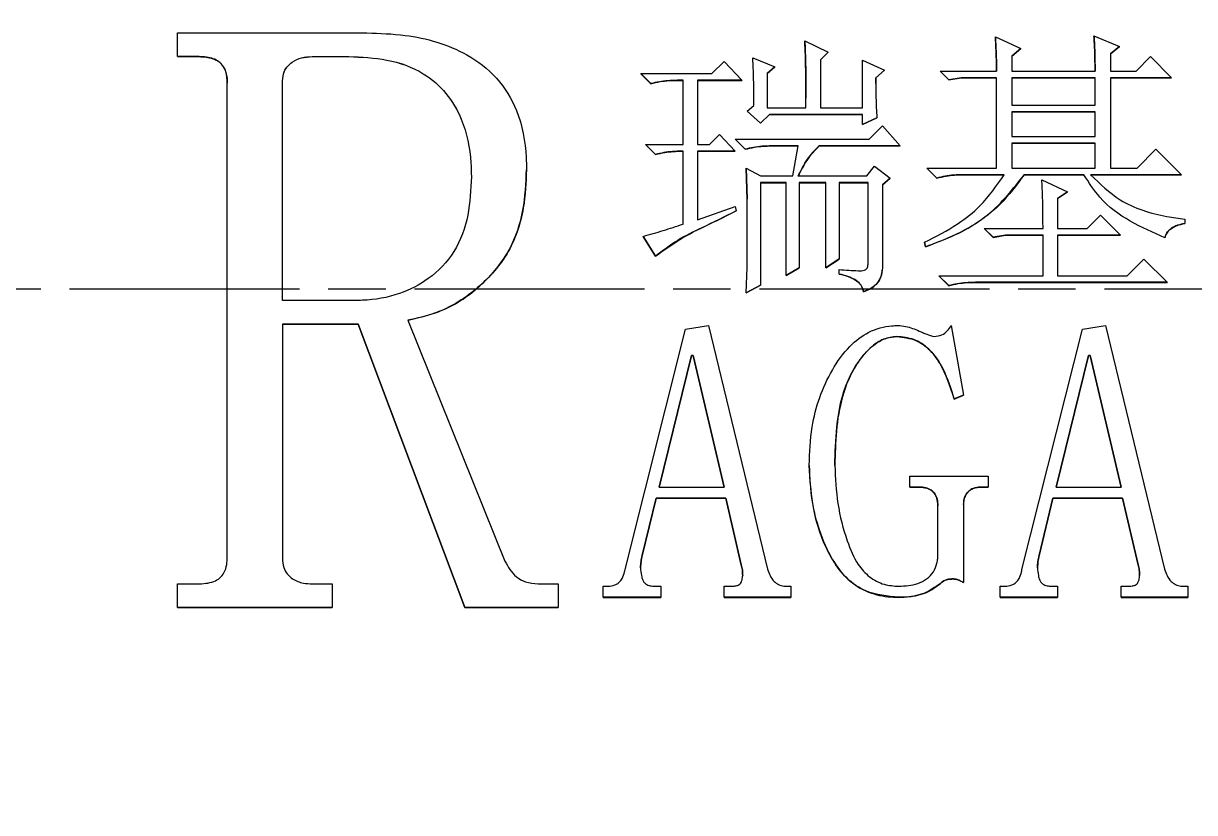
# Model space of a CAD drawing. Header units: millimetres. Extents: x 2278 to 4715, y 679 to 2402.
# Drawn here: x 3806.8 to 3867.9, y 2055.8 to 2097 of the extents above; entities that cross this region are included whole.
import ezdxf

# ---------------------------------------------------------------- set-up
doc = ezdxf.new("R2010")
doc.units = ezdxf.units.MM
doc.linetypes.add('AM_ISO08W050', pattern=[18, 12, -1.5, 3, -1.5])
doc.layers.add('AM_7', color=4, linetype='AM_ISO08W050', lineweight=25)

msp = doc.modelspace()

# ---------------------------------------------------------------- linework, layer by layer
at = {"color": 7, "linetype": 'Continuous', "lineweight": 25}
for p, q in [((3814.851, 2095.242), (3814.851, 2096.475)), ((3814.851, 2096.475), (3824.74, 2096.475)), ((3847.592, 2096.057), (3848.806, 2095.475)), ((3857.533, 2096.273), (3858.862, 2095.659)), ((3862.676, 2096.331), (3864.005, 2095.772)), ((3848.806, 2095.475), (3848.402, 2095.068)), ((3848.402, 2095.066), (3848.806, 2095.472)), ((3848.806, 2095.475), (3848.806, 2095.472)), ((3858.862, 2095.659), (3858.399, 2095.267)), ((3858.399, 2095.265), (3858.862, 2095.657)), ((3858.862, 2095.659), (3858.862, 2095.657)), ((3864.005, 2095.772), (3863.543, 2095.38)), ((3863.543, 2095.378), (3864.005, 2095.77)), ((3863.543, 2095.38), (3863.543, 2094.486)), ((3864.005, 2095.772), (3864.005, 2095.77)), ((3815.891, 2095.242), (3814.851, 2095.242)), ((3814.851, 2095.242), (3814.851, 2095.24)), ((3814.851, 2095.24), (3815.891, 2095.24)), ((3815.891, 2095.242), (3815.891, 2095.24)), ((3821.889, 2095.242), (3823.789, 2095.242)), ((3821.889, 2095.242), (3821.889, 2095.24)), ((3821.889, 2095.24), (3823.789, 2095.24)), ((3823.789, 2095.242), (3823.789, 2095.24)), ((3842.738, 2094.349), (3843.374, 2094.984)), ((3843.374, 2094.984), (3844.298, 2094.002)), ((3844.876, 2095.169), (3846.032, 2094.706)), ((3848.402, 2095.068), (3848.402, 2092.568)), ((3850.598, 2092.568), (3850.598, 2095.053)), ((3850.598, 2095.053), (3851.753, 2094.533)), ((3858.399, 2095.267), (3858.399, 2094.486)), ((3864.872, 2094.486), (3865.623, 2095.237)), ((3865.623, 2095.237), (3866.721, 2094.139)), ((3839.559, 2093.829), (3839.039, 2094.349)), ((3839.039, 2094.349), (3842.738, 2094.349)), ((3839.039, 2094.349), (3839.039, 2094.347)), ((3839.039, 2094.347), (3839.559, 2093.826)), ((3846.032, 2094.706), (3845.628, 2094.359)), ((3845.628, 2094.357), (3846.032, 2094.704)), ((3845.628, 2094.359), (3845.628, 2092.568)), ((3846.032, 2094.706), (3846.032, 2094.704)), ((3851.753, 2094.533), (3851.291, 2094.128)), ((3851.291, 2094.126), (3851.753, 2094.531)), ((3851.753, 2094.533), (3851.753, 2094.531)), ((3855.105, 2094.023), (3854.643, 2094.486)), ((3854.643, 2094.486), (3857.59, 2094.486)), ((3854.643, 2094.486), (3854.643, 2094.484)), ((3854.643, 2094.484), (3855.105, 2094.021)), ((3858.399, 2094.486), (3862.734, 2094.486)), ((3863.543, 2094.486), (3864.872, 2094.486)), ((3817.451, 2069.095), (3817.451, 2093.855)), ((3820.328, 2082.502), (3820.328, 2093.849)), ((3839.559, 2093.829), (3839.559, 2093.826)), ((3841.235, 2094.002), (3840.946, 2094.002)), ((3840.946, 2094.002), (3840.946, 2094)), ((3840.946, 2094), (3841.235, 2094)), ((3841.235, 2090.65), (3841.235, 2094.002)), ((3844.298, 2094.002), (3841.987, 2094.002)), ((3841.987, 2094.002), (3841.987, 2090.65)), ((3841.987, 2094), (3844.298, 2094)), ((3844.298, 2094.002), (3844.298, 2094)), ((3851.291, 2094.128), (3851.291, 2094.126)), ((3851.292, 2093.827), (3851.291, 2094.126)), ((3855.741, 2094.139), (3855.105, 2094.023)), ((3855.105, 2094.021), (3855.741, 2094.137)), ((3855.105, 2094.023), (3855.105, 2094.021)), ((3857.59, 2094.139), (3855.741, 2094.139)), ((3855.741, 2094.139), (3855.741, 2094.137)), ((3855.741, 2094.137), (3857.59, 2094.137)), ((3857.59, 2089.417), (3857.59, 2094.139)), ((3862.734, 2094.139), (3858.399, 2094.139)), ((3858.399, 2094.139), (3858.399, 2092.705)), ((3858.399, 2094.137), (3862.734, 2094.137)), ((3862.734, 2092.705), (3862.734, 2094.139)), ((3866.721, 2094.139), (3863.543, 2094.139)), ((3863.543, 2094.139), (3863.543, 2089.417)), ((3863.543, 2094.137), (3866.721, 2094.137)), ((3866.721, 2094.139), (3866.721, 2094.137)), ((3844.587, 2092.395), (3844.934, 2092.684)), ((3845.281, 2091.759), (3844.587, 2092.395)), ((3844.587, 2092.392), (3844.587, 2092.395)), ((3844.587, 2092.392), (3845.281, 2091.757)), ((3845.628, 2092.568), (3847.65, 2092.568)), ((3848.402, 2092.568), (3850.598, 2092.568)), ((3858.399, 2092.705), (3862.734, 2092.705)), ((3862.734, 2092.358), (3858.399, 2092.358)), ((3858.399, 2092.358), (3858.399, 2091.061)), ((3858.399, 2092.356), (3862.734, 2092.356)), ((3862.734, 2091.061), (3862.734, 2092.358)), ((3845.743, 2092.221), (3845.281, 2091.759)), ((3845.281, 2091.757), (3845.743, 2092.219)), ((3845.281, 2091.759), (3845.281, 2091.757)), ((3850.598, 2092.221), (3845.743, 2092.221)), ((3845.743, 2092.221), (3845.743, 2092.219)), ((3845.743, 2092.219), (3850.598, 2092.219)), ((3850.598, 2091.701), (3850.598, 2092.221)), ((3851.349, 2092.048), (3850.598, 2091.701)), ((3850.598, 2091.699), (3851.349, 2092.046)), ((3851.349, 2092.048), (3851.349, 2092.046)), ((3842.622, 2090.65), (3843.143, 2091.17)), ((3843.143, 2091.17), (3843.952, 2090.303)), ((3850.598, 2091.701), (3850.598, 2091.699)), ((3850.944, 2090.924), (3851.638, 2091.618)), ((3851.638, 2091.618), (3852.562, 2090.577)), ((3839.791, 2090.13), (3839.271, 2090.65)), ((3839.271, 2090.65), (3841.235, 2090.65)), ((3839.271, 2090.65), (3839.271, 2090.648)), ((3839.271, 2090.648), (3839.791, 2090.128)), ((3841.987, 2090.65), (3842.622, 2090.65)), ((3844.472, 2090.404), (3843.952, 2090.924)), ((3843.952, 2090.924), (3850.944, 2090.924)), ((3843.952, 2090.924), (3843.952, 2090.922)), ((3843.952, 2090.922), (3844.472, 2090.402)), ((3847.246, 2090.577), (3845.859, 2090.577)), ((3845.859, 2090.577), (3845.859, 2090.575)), ((3845.859, 2090.575), (3847.245, 2090.575)), ((3846.957, 2089.006), (3847.246, 2090.577)), ((3852.562, 2090.577), (3848.344, 2090.577)), ((3848.344, 2090.577), (3848.344, 2090.575)), ((3848.344, 2090.575), (3852.562, 2090.575)), ((3852.562, 2090.577), (3852.562, 2090.575)), ((3858.399, 2091.061), (3862.734, 2091.061)), ((3862.734, 2090.714), (3858.399, 2090.714)), ((3858.399, 2090.714), (3858.399, 2089.417)), ((3858.399, 2090.712), (3862.734, 2090.712)), ((3862.734, 2089.417), (3862.734, 2090.714)), ((3839.791, 2090.13), (3839.791, 2090.128)), ((3841.235, 2090.303), (3841.178, 2090.303)), ((3841.178, 2090.301), (3841.178, 2090.303)), ((3841.178, 2090.301), (3841.235, 2090.301)), ((3841.235, 2086.489), (3841.235, 2090.303)), ((3843.952, 2090.303), (3841.987, 2090.303)), ((3841.987, 2090.303), (3841.987, 2086.72)), ((3841.987, 2090.301), (3843.952, 2090.301)), ((3843.952, 2090.303), (3843.952, 2090.301)), ((3844.472, 2090.404), (3844.472, 2090.402)), ((3864.93, 2089.417), (3865.912, 2090.4)), ((3865.912, 2090.4), (3867.241, 2089.071)), ((3844.587, 2087.797), (3844.53, 2089.411)), ((3844.53, 2089.411), (3845.281, 2089.006)), ((3844.53, 2089.411), (3844.53, 2089.409)), ((3844.53, 2089.409), (3844.587, 2087.795)), ((3850.829, 2089.006), (3851.233, 2089.526)), ((3851.233, 2089.526), (3852.042, 2088.891)), ((3854.47, 2088.897), (3853.949, 2089.417)), ((3853.949, 2089.417), (3857.59, 2089.417)), ((3853.949, 2089.417), (3853.949, 2089.415)), ((3853.949, 2089.415), (3854.47, 2088.895)), ((3858.399, 2089.417), (3862.734, 2089.417)), ((3863.543, 2089.417), (3864.93, 2089.417)), ((3845.281, 2089.006), (3846.957, 2089.006)), ((3846.61, 2088.66), (3845.281, 2088.66)), ((3845.281, 2088.66), (3845.281, 2083.309)), ((3846.61, 2083.805), (3846.61, 2088.66)), ((3847.246, 2089.006), (3850.829, 2089.006)), ((3848.69, 2088.66), (3847.303, 2088.66)), ((3847.303, 2088.66), (3847.303, 2084.21)), ((3848.69, 2084.21), (3848.69, 2088.66)), ((3850.887, 2088.66), (3849.384, 2088.66)), ((3849.384, 2088.66), (3849.384, 2084.672)), ((3850.887, 2084.402), (3850.887, 2088.66)), ((3852.042, 2088.891), (3851.638, 2088.546)), ((3851.638, 2088.544), (3852.042, 2088.889)), ((3852.042, 2088.891), (3852.042, 2088.889)), ((3854.47, 2088.897), (3854.47, 2088.895)), ((3857.995, 2089.071), (3855.857, 2089.071)), ((3855.857, 2089.071), (3855.857, 2089.068)), ((3855.857, 2089.068), (3857.995, 2089.068)), ((3862.156, 2089.071), (3859.035, 2089.071)), ((3859.035, 2089.071), (3859.035, 2089.068)), ((3859.035, 2089.068), (3862.156, 2089.068)), ((3859.96, 2088.809), (3861.289, 2088.174)), ((3862.156, 2089.071), (3862.156, 2089.068)), ((3867.241, 2089.071), (3862.503, 2089.071)), ((3862.503, 2089.068), (3867.241, 2089.068)), ((3867.241, 2089.071), (3867.241, 2089.068)), ((3845.281, 2088.657), (3846.61, 2088.657)), ((3847.303, 2088.657), (3848.69, 2088.657)), ((3849.384, 2088.657), (3850.887, 2088.657)), ((3851.638, 2088.546), (3851.638, 2084.344)), ((3861.289, 2088.174), (3860.769, 2087.827)), ((3860.769, 2087.825), (3861.289, 2088.172)), ((3861.289, 2088.174), (3861.289, 2088.172)), ((3844.587, 2084.229), (3844.587, 2087.797)), ((3860.769, 2087.827), (3860.769, 2086.267)), ((3841.987, 2086.72), (3843.952, 2087.414)), ((3843.952, 2087.414), (3844.009, 2087.183)), ((3862.329, 2086.267), (3863.023, 2086.96)), ((3863.023, 2086.96), (3864.063, 2085.92)), ((3856.955, 2086.267), (3860.018, 2086.267)), ((3857.417, 2085.804), (3856.955, 2086.267)), ((3856.955, 2086.267), (3856.955, 2086.264)), ((3856.955, 2086.264), (3857.417, 2085.802)), ((3860.769, 2086.267), (3862.329, 2086.267)), ((3867.415, 2086.759), (3867.415, 2086.528)), ((3867.415, 2086.528), (3867.415, 2086.526)), ((3839.791, 2084.813), (3839.155, 2085.853)), ((3839.155, 2085.853), (3839.155, 2085.851)), ((3839.155, 2085.851), (3839.791, 2084.811)), ((3858.053, 2085.92), (3857.417, 2085.804)), ((3857.417, 2085.802), (3858.053, 2085.918)), ((3857.417, 2085.802), (3857.417, 2085.804)), ((3860.018, 2085.92), (3858.053, 2085.92)), ((3858.053, 2085.92), (3858.053, 2085.918)), ((3858.053, 2085.918), (3860.018, 2085.918)), ((3860.018, 2083.801), (3860.018, 2085.92)), ((3864.063, 2085.92), (3860.769, 2085.92)), ((3860.769, 2085.92), (3860.769, 2083.801)), ((3860.769, 2085.918), (3864.063, 2085.918)), ((3864.063, 2085.92), (3864.063, 2085.918)), ((3853.892, 2085.314), (3853.834, 2085.545)), ((3853.834, 2085.545), (3853.834, 2085.543)), ((3853.834, 2085.543), (3853.892, 2085.312)), ((3853.892, 2085.314), (3853.892, 2085.312)), ((3839.791, 2084.813), (3839.791, 2084.811)), ((3849.384, 2084.672), (3848.69, 2084.21)), ((3848.69, 2084.208), (3849.384, 2084.67)), ((3849.384, 2084.672), (3849.384, 2084.67)), ((3864.41, 2083.801), (3865.277, 2084.668)), ((3865.277, 2084.668), (3866.49, 2083.454)), ((3844.53, 2082.906), (3844.587, 2084.229)), ((3847.303, 2084.21), (3846.61, 2083.805)), ((3846.61, 2083.803), (3847.303, 2084.208)), ((3846.61, 2083.805), (3846.61, 2083.803)), ((3847.303, 2084.21), (3847.303, 2084.208)), ((3848.69, 2084.21), (3848.69, 2084.208)), ((3849.384, 2083.884), (3849.384, 2084.115)), ((3851.635, 2084.091), (3851.635, 2084.093)), ((3855.105, 2083.281), (3854.585, 2083.801)), ((3854.585, 2083.801), (3860.018, 2083.801)), ((3854.585, 2083.801), (3854.585, 2083.799)), ((3854.585, 2083.799), (3855.105, 2083.279)), ((3860.769, 2083.801), (3864.41, 2083.801)), ((3845.281, 2083.309), (3844.53, 2082.906)), ((3844.53, 2082.904), (3845.281, 2083.306)), ((3845.281, 2083.309), (3845.281, 2083.306)), ((3855.105, 2083.281), (3855.105, 2083.279)), ((3866.49, 2083.454), (3856.492, 2083.454)), ((3856.492, 2083.454), (3856.492, 2083.452)), ((3856.492, 2083.452), (3866.49, 2083.452)), ((3866.49, 2083.454), (3866.49, 2083.452)), ((3844.53, 2082.906), (3844.53, 2082.904)), ((3824.136, 2082.502), (3820.328, 2082.502)), ((3826.871, 2081.475), (3831.938, 2068.896)), ((3824.29, 2081.269), (3820.328, 2081.269)), ((3820.328, 2081.269), (3820.328, 2069.063)), ((3820.328, 2081.267), (3824.29, 2081.267)), ((3829.857, 2066.475), (3824.29, 2081.269)), ((3824.29, 2081.269), (3824.29, 2081.267)), ((3824.29, 2081.267), (3829.857, 2066.473)), ((3838.208, 2068.454), (3841.36, 2081.007)), ((3841.36, 2081.007), (3842.571, 2081.199)), ((3842.571, 2081.199), (3845.642, 2068.469)), ((3855.231, 2081.199), (3855.869, 2077.555)), ((3858.92, 2068.454), (3862.072, 2081.007)), ((3862.072, 2081.007), (3863.283, 2081.199)), ((3863.283, 2081.199), (3866.354, 2068.469)), ((3852.39, 2080.623), (3852.39, 2080.621)), ((3841.684, 2079.632), (3839.988, 2072.76)), ((3839.988, 2072.76), (3841.684, 2079.629)), ((3841.764, 2079.632), (3841.684, 2079.632)), ((3841.684, 2079.629), (3841.684, 2079.632)), ((3841.684, 2079.629), (3841.764, 2079.629)), ((3843.38, 2072.76), (3841.764, 2079.632)), ((3841.764, 2079.632), (3841.764, 2079.629)), ((3841.764, 2079.629), (3843.379, 2072.76)), ((3862.396, 2079.632), (3860.7, 2072.76)), ((3860.7, 2072.76), (3862.396, 2079.629)), ((3862.477, 2079.632), (3862.396, 2079.632)), ((3862.396, 2079.629), (3862.396, 2079.632)), ((3862.396, 2079.629), (3862.477, 2079.629)), ((3864.092, 2072.76), (3862.477, 2079.632)), ((3862.477, 2079.632), (3862.477, 2079.629)), ((3862.477, 2079.629), (3864.091, 2072.76)), ((3855.869, 2077.555), (3855.384, 2077.363)), ((3855.384, 2077.361), (3855.869, 2077.553)), ((3855.384, 2077.363), (3855.384, 2077.361)), ((3855.869, 2077.553), (3855.869, 2077.555)), ((3853.071, 2072.76), (3853.071, 2073.336)), ((3853.071, 2073.336), (3857.164, 2073.336)), ((3857.164, 2073.336), (3857.164, 2072.76)), ((3839.826, 2072.185), (3839.098, 2069.191)), ((3839.098, 2069.189), (3839.826, 2072.183)), ((3843.461, 2072.185), (3839.826, 2072.185)), ((3839.826, 2072.185), (3839.826, 2072.183)), ((3839.826, 2072.183), (3843.461, 2072.183)), ((3839.988, 2072.76), (3843.38, 2072.76)), ((3844.267, 2068.709), (3843.461, 2072.185)), ((3843.461, 2072.185), (3843.461, 2072.183)), ((3843.461, 2072.183), (3844.267, 2068.707)), ((3853.556, 2072.76), (3853.071, 2072.76)), ((3853.071, 2072.76), (3853.071, 2072.758)), ((3853.071, 2072.758), (3853.556, 2072.758)), ((3853.556, 2072.76), (3853.556, 2072.758)), ((3857.164, 2072.76), (3856.759, 2072.76)), ((3856.759, 2072.76), (3856.759, 2072.758)), ((3856.759, 2072.758), (3857.164, 2072.758)), ((3857.164, 2072.76), (3857.164, 2072.758)), ((3860.538, 2072.185), (3859.81, 2069.191)), ((3859.81, 2069.189), (3860.538, 2072.183)), ((3864.173, 2072.185), (3860.538, 2072.185)), ((3860.538, 2072.185), (3860.538, 2072.183)), ((3860.538, 2072.183), (3864.173, 2072.183)), ((3860.7, 2072.76), (3864.092, 2072.76)), ((3864.979, 2068.709), (3864.173, 2072.185)), ((3864.173, 2072.185), (3864.173, 2072.183)), ((3864.173, 2072.183), (3864.979, 2068.707)), ((3854.527, 2069.039), (3854.527, 2071.79)), ((3855.869, 2071.861), (3855.869, 2067.774)), ((3839.098, 2069.191), (3839.098, 2069.189)), ((3859.81, 2069.191), (3859.81, 2069.189)), ((3844.267, 2068.709), (3844.267, 2068.707)), ((3864.979, 2068.709), (3864.979, 2068.707)), ((3855.306, 2067.966), (3855.306, 2067.964)), ((3814.851, 2066.475), (3814.851, 2067.708)), ((3814.851, 2067.708), (3815.891, 2067.708)), ((3821.889, 2067.708), (3822.929, 2067.708)), ((3822.929, 2067.708), (3822.929, 2066.475)), ((3833.671, 2067.708), (3834.712, 2067.708)), ((3834.712, 2067.708), (3834.712, 2066.475)), ((3837.075, 2067.007), (3837.075, 2067.582)), ((3837.075, 2067.582), (3837.318, 2067.582)), ((3839.826, 2067.582), (3840.068, 2067.582)), ((3840.068, 2067.582), (3840.068, 2067.007)), ((3843.377, 2067.007), (3843.377, 2067.582)), ((3843.377, 2067.582), (3843.7, 2067.582)), ((3846.613, 2067.582), (3846.856, 2067.582)), ((3846.856, 2067.582), (3846.856, 2067.007)), ((3854.662, 2067.726), (3854.662, 2067.724)), ((3857.787, 2067.007), (3857.787, 2067.582)), ((3857.787, 2067.582), (3858.03, 2067.582)), ((3860.538, 2067.582), (3860.781, 2067.582)), ((3860.781, 2067.582), (3860.781, 2067.007)), ((3864.089, 2067.007), (3864.089, 2067.582)), ((3864.089, 2067.582), (3864.413, 2067.582)), ((3867.325, 2067.582), (3867.568, 2067.582)), ((3867.568, 2067.582), (3867.568, 2067.007)), ((3840.068, 2067.007), (3837.075, 2067.007)), ((3837.075, 2067.007), (3837.075, 2067.005)), ((3837.075, 2067.005), (3840.068, 2067.005)), ((3840.068, 2067.007), (3840.068, 2067.005)), ((3846.856, 2067.007), (3843.377, 2067.007)), ((3843.377, 2067.007), (3843.377, 2067.005)), ((3843.377, 2067.005), (3846.856, 2067.005)), ((3846.856, 2067.007), (3846.856, 2067.005)), ((3852.486, 2067.007), (3852.486, 2067.005)), ((3860.781, 2067.007), (3857.787, 2067.007)), ((3857.787, 2067.007), (3857.787, 2067.005)), ((3857.787, 2067.005), (3860.781, 2067.005)), ((3860.781, 2067.007), (3860.781, 2067.005)), ((3867.568, 2067.007), (3864.089, 2067.007)), ((3864.089, 2067.007), (3864.089, 2067.005)), ((3864.089, 2067.005), (3867.568, 2067.005)), ((3867.568, 2067.007), (3867.568, 2067.005)), ((3822.929, 2066.475), (3814.851, 2066.475)), ((3814.851, 2066.475), (3814.851, 2066.473)), ((3814.851, 2066.473), (3822.929, 2066.473)), ((3822.929, 2066.475), (3822.929, 2066.473)), ((3834.712, 2066.475), (3829.857, 2066.475)), ((3829.857, 2066.475), (3829.857, 2066.473)), ((3829.857, 2066.473), (3834.712, 2066.473)), ((3834.712, 2066.475), (3834.712, 2066.473))]:
    msp.add_line(p, q, dxfattribs=at)
msp.add_circle((3842.643, 2083.711), 71.5, dxfattribs=at)
for centre, start, end in [((3842.643, 2083.709), 190.30617, 259.69396), ((3842.643, 2083.709), 280.30604, 349.69383), ((3842.72, 2083.337), 190.52799, 258.6349), ((3842.721, 2083.337), 281.36448, 349.47139)]:
    msp.add_arc(centre, 80, start, end, dxfattribs=at)
for points, knots in [([(3774.143, 2083.718), (3774.198, 2085.807), (3774.308, 2089.985), (3775.218, 2096.324), (3776.704, 2102.676), (3778.878, 2109.042), (3781.708, 2115.265), (3785.222, 2121.288), (3789.376, 2126.979), (3794.12, 2132.241), (3799.381, 2136.984), (3805.073, 2141.138), (3811.096, 2144.652), (3817.319, 2147.484), (3823.685, 2149.655), (3830.037, 2151.15), (3836.376, 2152.027), (3842.643, 2152.313), (3848.91, 2152.027), (3855.249, 2151.15), (3861.602, 2149.655), (3867.967, 2147.484), (3874.191, 2144.652), (3880.213, 2141.138), (3885.905, 2136.984), (3891.166, 2132.241), (3895.91, 2126.979), (3900.064, 2121.288), (3903.578, 2115.265), (3906.409, 2109.042), (3908.583, 2102.676), (3910.069, 2096.324), (3910.979, 2089.985), (3911.088, 2085.807), (3911.143, 2083.718)], [0, 0, 0, 0, 0.0291236, 0.0582485, 0.08912, 0.1199941, 0.1519015, 0.1843128, 0.2170688, 0.25, 0.2829312, 0.3156872, 0.3480985, 0.3800059, 0.4108775, 0.4417515, 0.4708745, 0.5, 0.529123, 0.5582485, 0.58912, 0.6199941, 0.6519015, 0.6843128, 0.7170688, 0.75, 0.7829312, 0.8156872, 0.8480985, 0.8800059, 0.9108775, 0.9417515, 0.9708751, 1, 1, 1, 1]), ([(3824.74, 2096.475), (3825.408, 2096.455), (3826.643, 2096.418), (3828.41, 2096.041), (3830.073, 2095.361), (3831.592, 2094.193), (3832.738, 2092.314), (3833.046, 2090.595), (3833.064, 2089.546), (3833.068, 2089.334)], [0, 0, 0, 0, 0.160365, 0.296332, 0.431737, 0.589347, 0.747826, 0.949128, 1, 1, 1, 1]), ([(3847.65, 2092.568), (3847.649, 2092.901), (3847.648, 2093.568), (3847.639, 2094.731), (3847.61, 2095.561), (3847.592, 2096.057)], [0, 0, 0, 0, 0.286572, 0.573139, 1, 1, 1, 1]), ([(3847.592, 2096.055), (3847.605, 2095.722), (3847.63, 2095.055), (3847.645, 2094.059), (3847.647, 2093.396), (3847.648, 2093.066)], [0, 0, 0, 0, 0.334579, 0.669145, 1, 1, 1, 1]), ([(3857.59, 2094.486), (3857.589, 2094.652), (3857.586, 2094.986), (3857.571, 2095.582), (3857.547, 2096.011), (3857.533, 2096.273)], [0, 0, 0, 0, 0.279578, 0.559168, 1, 1, 1, 1]), ([(3857.533, 2096.271), (3857.542, 2096.104), (3857.56, 2095.772), (3857.584, 2095.176), (3857.588, 2094.746), (3857.59, 2094.484)], [0, 0, 0, 0, 0.2795779, 0.5591682, 1, 1, 1, 1]), ([(3862.734, 2094.486), (3862.733, 2094.652), (3862.731, 2094.986), (3862.717, 2095.601), (3862.692, 2096.049), (3862.676, 2096.331)], [0, 0, 0, 0, 0.2708249, 0.5416574, 1, 1, 1, 1]), ([(3862.676, 2096.329), (3862.686, 2096.162), (3862.707, 2095.83), (3862.727, 2095.214), (3862.731, 2094.766), (3862.734, 2094.484)], [0, 0, 0, 0, 0.270825, 0.541661, 1, 1, 1, 1]), ([(3817.451, 2093.855), (3817.442, 2094.058), (3817.426, 2094.382), (3817.228, 2094.787), (3816.967, 2095.033), (3816.513, 2095.222), (3816.146, 2095.234), (3815.891, 2095.242)], [0, 0, 0, 0, 0.250411, 0.398556, 0.54744, 0.686236, 1, 1, 1, 1]), ([(3815.891, 2095.24), (3816.138, 2095.232), (3816.507, 2095.22), (3816.968, 2095.033), (3817.23, 2094.781), (3817.41, 2094.409), (3817.446, 2094.089), (3817.451, 2093.885), (3817.451, 2093.853)], [0, 0, 0, 0, 0.304676, 0.455037, 0.606549, 0.74539, 0.96037, 1, 1, 1, 1]), ([(3820.328, 2093.849), (3820.338, 2094.017), (3820.356, 2094.315), (3820.549, 2094.706), (3820.875, 2095.004), (3821.336, 2095.21), (3821.701, 2095.231), (3821.889, 2095.242)], [0, 0, 0, 0, 0.212555, 0.375218, 0.538546, 0.763737, 1, 1, 1, 1]), ([(3820.328, 2093.846), (3820.338, 2094.015), (3820.356, 2094.313), (3820.549, 2094.704), (3820.875, 2095.001), (3821.336, 2095.207), (3821.701, 2095.229), (3821.889, 2095.24)], [0, 0, 0, 0, 0.212555, 0.375218, 0.538546, 0.763737, 1, 1, 1, 1]), ([(3823.789, 2095.242), (3824.459, 2095.214), (3825.804, 2095.157), (3827.612, 2094.527), (3828.932, 2093.374), (3829.856, 2091.774), (3830.163, 2090.229), (3830.186, 2089.207), (3830.191, 2088.962)], [0, 0, 0, 0, 0.196061, 0.394111, 0.547436, 0.700125, 0.928087, 1, 1, 1, 1]), ([(3823.789, 2095.24), (3824.459, 2095.212), (3825.804, 2095.155), (3827.612, 2094.525), (3828.932, 2093.372), (3829.856, 2091.772), (3830.163, 2090.226), (3830.186, 2089.205), (3830.191, 2088.96)], [0, 0, 0, 0, 0.1960612, 0.3941112, 0.5474359, 0.700125, 0.9280873, 1, 1, 1, 1]), ([(3844.934, 2092.684), (3844.933, 2093.017), (3844.93, 2093.598), (3844.913, 2094.426), (3844.888, 2094.921), (3844.876, 2095.169)], [0, 0, 0, 0, 0.402279, 0.701072, 1, 1, 1, 1]), ([(3840.946, 2094.002), (3840.78, 2093.998), (3840.463, 2093.992), (3839.999, 2093.933), (3839.706, 2093.864), (3839.559, 2093.829)], [0, 0, 0, 0, 0.35686, 0.67714, 1, 1, 1, 1]), ([(3839.559, 2093.826), (3839.722, 2093.865), (3840.03, 2093.938), (3840.495, 2093.991), (3840.796, 2093.997), (3840.946, 2094)], [0, 0, 0, 0, 0.356908, 0.677314, 1, 1, 1, 1]), ([(3851.291, 2094.128), (3851.293, 2093.782), (3851.295, 2093.261), (3851.313, 2092.567), (3851.337, 2092.221), (3851.349, 2092.048)], [0, 0, 0, 0, 0.499684, 0.749744, 1, 1, 1, 1]), ([(3845.859, 2090.577), (3845.692, 2090.574), (3845.376, 2090.567), (3844.911, 2090.509), (3844.618, 2090.439), (3844.472, 2090.404)], [0, 0, 0, 0, 0.35686, 0.67714, 1, 1, 1, 1]), ([(3844.472, 2090.402), (3844.634, 2090.44), (3844.942, 2090.513), (3845.408, 2090.566), (3845.708, 2090.572), (3845.859, 2090.575)], [0, 0, 0, 0, 0.356908, 0.677314, 1, 1, 1, 1]), ([(3848.344, 2090.577), (3848.221, 2090.464), (3847.975, 2090.236), (3847.601, 2089.708), (3847.385, 2089.282), (3847.246, 2089.006)], [0, 0, 0, 0, 0.259762, 0.519402, 1, 1, 1, 1]), ([(3847.246, 2089.004), (3847.319, 2089.154), (3847.466, 2089.453), (3847.792, 2090.01), (3848.127, 2090.353), (3848.344, 2090.575)], [0, 0, 0, 0, 0.259337, 0.518831, 1, 1, 1, 1]), ([(3841.178, 2090.303), (3841.011, 2090.3), (3840.694, 2090.293), (3840.23, 2090.235), (3839.937, 2090.165), (3839.791, 2090.13)], [0, 0, 0, 0, 0.35686, 0.67714, 1, 1, 1, 1]), ([(3839.791, 2090.128), (3839.953, 2090.166), (3840.261, 2090.239), (3840.726, 2090.292), (3841.027, 2090.298), (3841.178, 2090.301)], [0, 0, 0, 0, 0.356908, 0.677314, 1, 1, 1, 1]), ([(3833.068, 2089.334), (3833.041, 2088.666), (3832.981, 2087.145), (3832.197, 2084.862), (3830.486, 2083.001), (3828.637, 2081.855), (3827.358, 2081.58), (3826.871, 2081.475)], [0, 0, 0, 0, 0.183074, 0.416875, 0.642834, 0.864166, 1, 1, 1, 1]), ([(3826.871, 2081.473), (3827.529, 2081.63), (3829.004, 2081.981), (3830.847, 2083.327), (3832.288, 2085.118), (3832.977, 2087.198), (3833.038, 2088.625), (3833.068, 2089.332)], [0, 0, 0, 0, 0.184054, 0.41238, 0.609428, 0.80635, 1, 1, 1, 1]), ([(3830.191, 2088.962), (3830.161, 2088.292), (3830.1, 2086.947), (3829.417, 2085.017), (3828.069, 2083.618), (3826.385, 2082.748), (3825.037, 2082.523), (3824.259, 2082.505), (3824.136, 2082.502)], [0, 0, 0, 0, 0.200351, 0.402646, 0.59747, 0.766762, 0.96323, 1, 1, 1, 1]), ([(3853.834, 2085.545), (3854.43, 2085.848), (3855.461, 2086.372), (3856.925, 2087.528), (3857.6, 2088.501), (3857.995, 2089.071)], [0, 0, 0, 0, 0.36202, 0.6263638, 1, 1, 1, 1]), ([(3859.035, 2089.071), (3858.634, 2088.529), (3857.625, 2087.168), (3855.739, 2085.979), (3854.338, 2085.475), (3853.892, 2085.314)], [0, 0, 0, 0, 0.3105248, 0.7800713, 1, 1, 1, 1]), ([(3853.892, 2085.312), (3854.517, 2085.549), (3855.667, 2085.985), (3857.523, 2087.145), (3858.454, 2088.329), (3859.035, 2089.068)], [0, 0, 0, 0, 0.3094377, 0.5687186, 1, 1, 1, 1]), ([(3855.857, 2089.071), (3855.69, 2089.067), (3855.373, 2089.06), (3854.909, 2089.002), (3854.616, 2088.932), (3854.47, 2088.897)], [0, 0, 0, 0, 0.35686, 0.67714, 1, 1, 1, 1]), ([(3854.47, 2088.895), (3854.632, 2088.933), (3854.94, 2089.006), (3855.405, 2089.06), (3855.706, 2089.065), (3855.857, 2089.068)], [0, 0, 0, 0, 0.356908, 0.677314, 1, 1, 1, 1]), ([(3860.018, 2086.267), (3860.016, 2086.6), (3860.012, 2087.19), (3859.996, 2088.038), (3859.972, 2088.552), (3859.96, 2088.809)], [0, 0, 0, 0, 0.39313, 0.696516, 1, 1, 1, 1]), ([(3866.375, 2085.776), (3865.764, 2086.045), (3864.538, 2086.583), (3863.032, 2087.683), (3862.413, 2088.662), (3862.156, 2089.071)], [0, 0, 0, 0, 0.367157, 0.736287, 1, 1, 1, 1]), ([(3862.503, 2089.071), (3862.991, 2088.596), (3864.104, 2087.513), (3865.942, 2086.952), (3867.105, 2086.799), (3867.415, 2086.759)], [0, 0, 0, 0, 0.364385, 0.830851, 1, 1, 1, 1]), ([(3844.009, 2087.183), (3843.413, 2086.887), (3842.393, 2086.381), (3840.928, 2085.684), (3840.171, 2085.104), (3839.791, 2084.813)], [0, 0, 0, 0, 0.41234, 0.704495, 1, 1, 1, 1]), ([(3839.791, 2084.811), (3840.271, 2085.161), (3841.167, 2085.812), (3842.634, 2086.502), (3843.551, 2086.954), (3844.009, 2087.181)], [0, 0, 0, 0, 0.36689, 0.683392, 1, 1, 1, 1]), ([(3839.155, 2085.853), (3839.504, 2085.953), (3840.027, 2086.102), (3840.718, 2086.321), (3841.063, 2086.433), (3841.235, 2086.489)], [0, 0, 0, 0, 0.499885, 0.749929, 1, 1, 1, 1]), ([(3867.415, 2086.528), (3867.29, 2086.5), (3867.038, 2086.445), (3866.723, 2086.295), (3866.498, 2086.085), (3866.405, 2085.906), (3866.38, 2085.798), (3866.375, 2085.776)], [0, 0, 0, 0, 0.282135, 0.566109, 0.757606, 0.950164, 1, 1, 1, 1]), ([(3866.375, 2085.774), (3866.404, 2085.866), (3866.46, 2086.042), (3866.69, 2086.271), (3867.014, 2086.437), (3867.279, 2086.495), (3867.415, 2086.526)], [0, 0, 0, 0, 0.208439, 0.402698, 0.695105, 1, 1, 1, 1]), ([(3849.384, 2084.115), (3849.55, 2084.104), (3849.88, 2084.08), (3850.266, 2084.065), (3850.539, 2084.054), (3850.68, 2084.067), (3850.783, 2084.12), (3850.844, 2084.191), (3850.88, 2084.289), (3850.884, 2084.362), (3850.887, 2084.402)], [0, 0, 0, 0, 0.291265, 0.577908, 0.673859, 0.770575, 0.821169, 0.872133, 0.929983, 1, 1, 1, 1]), ([(3850.655, 2082.964), (3850.621, 2083.081), (3850.555, 2083.302), (3850.257, 2083.583), (3849.86, 2083.775), (3849.538, 2083.849), (3849.384, 2083.884)], [0, 0, 0, 0, 0.215567, 0.407136, 0.716043, 1, 1, 1, 1]), ([(3849.384, 2083.882), (3849.543, 2083.846), (3849.861, 2083.772), (3850.252, 2083.583), (3850.523, 2083.328), (3850.622, 2083.114), (3850.65, 2082.988), (3850.655, 2082.962)], [0, 0, 0, 0, 0.292672, 0.587324, 0.768523, 0.951511, 1, 1, 1, 1]), ([(3851.638, 2084.344), (3851.635, 2084.175), (3851.63, 2083.876), (3851.449, 2083.482), (3851.131, 2083.158), (3850.833, 2083.036), (3850.655, 2082.964)], [0, 0, 0, 0, 0.273904, 0.481798, 0.689877, 1, 1, 1, 1]), ([(3850.655, 2082.962), (3850.868, 2083.051), (3851.201, 2083.191), (3851.505, 2083.575), (3851.617, 2083.866), (3851.622, 2084.043), (3851.623, 2084.092)], [0, 0, 0, 0, 0.427109, 0.666996, 0.906925, 1, 1, 1, 1]), ([(3911.143, 2083.718), (3911.088, 2081.629), (3910.978, 2077.45), (3910.069, 2071.112), (3908.583, 2064.759), (3906.409, 2058.394), (3903.578, 2052.17), (3900.064, 2046.148), (3895.91, 2040.456), (3891.166, 2035.194), (3885.905, 2030.451), (3880.213, 2026.297), (3874.191, 2022.783), (3867.967, 2019.952), (3861.602, 2017.78), (3855.249, 2016.285), (3848.911, 2015.408), (3842.643, 2015.123), (3836.376, 2015.408), (3830.037, 2016.285), (3823.685, 2017.78), (3817.319, 2019.952), (3811.096, 2022.783), (3805.073, 2026.297), (3799.381, 2030.451), (3794.12, 2035.194), (3789.376, 2040.456), (3785.222, 2046.148), (3781.708, 2052.17), (3778.878, 2058.393), (3776.704, 2064.759), (3775.218, 2071.111), (3774.308, 2077.45), (3774.198, 2081.629), (3774.143, 2083.718)], [0, 0, 0, 0, 0.029124, 0.058248, 0.08912, 0.119994, 0.151902, 0.184313, 0.217069, 0.25, 0.282931, 0.315687, 0.348098, 0.380006, 0.410878, 0.441752, 0.470875, 0.5, 0.529123, 0.558248, 0.58912, 0.619994, 0.651902, 0.684313, 0.717069, 0.75, 0.782931, 0.815687, 0.848098, 0.880006, 0.910878, 0.941752, 0.970875, 1, 1, 1, 1]), ([(3856.492, 2083.454), (3856.326, 2083.451), (3856.009, 2083.444), (3855.544, 2083.385), (3855.252, 2083.316), (3855.105, 2083.281)], [0, 0, 0, 0, 0.35686, 0.67714, 1, 1, 1, 1]), ([(3855.105, 2083.279), (3855.268, 2083.317), (3855.576, 2083.39), (3856.041, 2083.443), (3856.342, 2083.449), (3856.492, 2083.452)], [0, 0, 0, 0, 0.356908, 0.677314, 1, 1, 1, 1]), ([(3847.815, 2073.899), (3847.843, 2074.568), (3847.916, 2076.289), (3848.67, 2078.455), (3849.821, 2080.082), (3850.899, 2080.918), (3851.821, 2081.179), (3852.338, 2081.195), (3852.441, 2081.199)], [0, 0, 0, 0, 0.211208, 0.543916, 0.70607, 0.836311, 0.967456, 1, 1, 1, 1]), ([(3852.441, 2081.199), (3852.579, 2081.189), (3852.84, 2081.17), (3853.212, 2081.056), (3853.441, 2080.96), (3853.556, 2080.911)], [0, 0, 0, 0, 0.356459, 0.6762528, 1, 1, 1, 1]), ([(3853.556, 2080.911), (3853.621, 2080.882), (3853.752, 2080.825), (3854.012, 2080.712), (3854.217, 2080.659), (3854.353, 2080.623)], [0, 0, 0, 0, 0.251708, 0.503436, 1, 1, 1, 1]), ([(3854.353, 2080.623), (3854.484, 2080.642), (3854.738, 2080.68), (3855.044, 2080.907), (3855.171, 2081.105), (3855.231, 2081.199)], [0, 0, 0, 0, 0.3565311, 0.6963223, 1, 1, 1, 1]), ([(3852.39, 2080.623), (3852.152, 2080.593), (3851.679, 2080.533), (3850.929, 2080.018), (3850.123, 2079.031), (3849.486, 2077.504), (3849.199, 2075.704), (3849.171, 2074.501), (3849.157, 2073.899)], [0, 0, 0, 0, 0.087728, 0.173959, 0.328461, 0.554861, 0.777023, 1, 1, 1, 1]), ([(3849.157, 2073.897), (3849.174, 2074.563), (3849.212, 2076.063), (3849.605, 2078.03), (3850.443, 2079.455), (3851.149, 2080.199), (3851.807, 2080.565), (3852.208, 2080.604), (3852.39, 2080.621)], [0, 0, 0, 0, 0.247052, 0.556194, 0.728456, 0.852184, 0.932583, 1, 1, 1, 1]), ([(3855.384, 2077.363), (3855.176, 2078.006), (3854.873, 2078.946), (3854.099, 2079.997), (3853.307, 2080.536), (3852.691, 2080.595), (3852.39, 2080.623)], [0, 0, 0, 0, 0.421189, 0.615596, 0.812628, 1, 1, 1, 1]), ([(3852.39, 2080.621), (3852.733, 2080.584), (3853.373, 2080.513), (3854.234, 2079.871), (3854.925, 2078.806), (3855.216, 2077.89), (3855.384, 2077.361)], [0, 0, 0, 0, 0.2129218, 0.3976328, 0.6523476, 1, 1, 1, 1]), ([(3852.486, 2067.007), (3851.899, 2067.063), (3850.907, 2067.157), (3849.733, 2067.964), (3848.698, 2069.385), (3847.963, 2071.421), (3847.861, 2073.133), (3847.815, 2073.899)], [0, 0, 0, 0, 0.187422, 0.316972, 0.445984, 0.752119, 1, 1, 1, 1]), ([(3847.815, 2073.897), (3847.848, 2073.227), (3847.908, 2072.007), (3848.379, 2070.294), (3849.01, 2068.9), (3849.902, 2067.792), (3851.012, 2067.172), (3851.918, 2067.019), (3852.396, 2067.007), (3852.486, 2067.005)], [0, 0, 0, 0, 0.215958, 0.393484, 0.570524, 0.707459, 0.84524, 0.970964, 1, 1, 1, 1]), ([(3849.157, 2073.899), (3849.187, 2073.23), (3849.245, 2071.89), (3849.7, 2070.151), (3850.235, 2068.826), (3850.932, 2068.043), (3851.69, 2067.638), (3852.237, 2067.6), (3852.492, 2067.582)], [0, 0, 0, 0, 0.254742, 0.50973, 0.682774, 0.792634, 0.903219, 1, 1, 1, 1]), ([(3854.527, 2071.79), (3854.52, 2071.926), (3854.51, 2072.149), (3854.374, 2072.432), (3854.174, 2072.627), (3853.888, 2072.747), (3853.672, 2072.756), (3853.556, 2072.76)], [0, 0, 0, 0, 0.2578562, 0.4223337, 0.5883002, 0.7795784, 1, 1, 1, 1]), ([(3853.556, 2072.758), (3853.692, 2072.752), (3853.915, 2072.741), (3854.199, 2072.605), (3854.393, 2072.406), (3854.514, 2072.12), (3854.522, 2071.903), (3854.527, 2071.787)], [0, 0, 0, 0, 0.257856, 0.422334, 0.5883, 0.779578, 1, 1, 1, 1]), ([(3856.759, 2072.76), (3856.626, 2072.75), (3856.402, 2072.731), (3856.135, 2072.557), (3855.965, 2072.342), (3855.879, 2072.098), (3855.872, 2071.933), (3855.869, 2071.861)], [0, 0, 0, 0, 0.277602, 0.465557, 0.653489, 0.849158, 1, 1, 1, 1]), ([(3855.869, 2071.859), (3855.88, 2071.993), (3855.897, 2072.219), (3856.073, 2072.492), (3856.289, 2072.666), (3856.531, 2072.749), (3856.689, 2072.755), (3856.759, 2072.758)], [0, 0, 0, 0, 0.27733, 0.471434, 0.665879, 0.852753, 1, 1, 1, 1]), ([(3764.918, 2069.578), (3765.444, 2067.082), (3766.506, 2062.044), (3769.045, 2054.667), (3772.314, 2047.425), (3776.377, 2040.446), (3781.189, 2033.843), (3786.681, 2027.75), (3792.775, 2022.257), (3799.378, 2017.445), (3806.357, 2013.383), (3813.599, 2010.114), (3820.976, 2007.575), (3826.013, 2006.512), (3828.509, 2005.986)], [0, 0, 0, 0, 0.079959, 0.161371, 0.244142, 0.328893, 0.414217, 0.5, 0.585778, 0.671102, 0.755858, 0.838624, 0.920039, 1, 1, 1, 1]), ([(3839.098, 2069.191), (3839.087, 2069.139), (3839.066, 2069.033), (3839.033, 2068.821), (3839.023, 2068.66), (3839.017, 2068.553)], [0, 0, 0, 0, 0.2502199, 0.5005081, 1, 1, 1, 1]), ([(3839.017, 2068.551), (3839.019, 2068.605), (3839.023, 2068.712), (3839.047, 2068.926), (3839.078, 2069.084), (3839.098, 2069.189)], [0, 0, 0, 0, 0.250219, 0.500495, 1, 1, 1, 1]), ([(3856.777, 2005.986), (3859.273, 2006.512), (3864.31, 2007.575), (3871.687, 2010.113), (3878.929, 2013.383), (3885.908, 2017.445), (3892.511, 2022.257), (3898.605, 2027.749), (3904.097, 2033.843), (3908.909, 2040.446), (3912.972, 2047.425), (3916.241, 2054.667), (3918.78, 2062.044), (3919.842, 2067.082), (3920.369, 2069.578)], [0, 0, 0, 0, 0.0799588, 0.1613715, 0.2441424, 0.3288926, 0.4142166, 0.5, 0.5857784, 0.6711024, 0.7558576, 0.8386237, 0.9200388, 1, 1, 1, 1]), ([(3859.81, 2069.191), (3859.799, 2069.139), (3859.778, 2069.033), (3859.745, 2068.821), (3859.735, 2068.66), (3859.729, 2068.553)], [0, 0, 0, 0, 0.25022, 0.500508, 1, 1, 1, 1]), ([(3859.729, 2068.551), (3859.731, 2068.605), (3859.735, 2068.712), (3859.76, 2068.926), (3859.79, 2069.084), (3859.81, 2069.189)], [0, 0, 0, 0, 0.250219, 0.500495, 1, 1, 1, 1]), ([(3815.891, 2067.708), (3816.189, 2067.72), (3816.606, 2067.736), (3817.078, 2067.997), (3817.321, 2068.308), (3817.44, 2068.692), (3817.448, 2068.969), (3817.451, 2069.095)], [0, 0, 0, 0, 0.364031, 0.510061, 0.655864, 0.843841, 1, 1, 1, 1]), ([(3820.328, 2069.063), (3820.339, 2068.893), (3820.358, 2068.596), (3820.563, 2068.214), (3820.911, 2067.91), (3821.375, 2067.728), (3821.733, 2067.714), (3821.889, 2067.708)], [0, 0, 0, 0, 0.21541, 0.378382, 0.541893, 0.800389, 1, 1, 1, 1]), ([(3831.938, 2068.896), (3832.109, 2068.597), (3832.373, 2068.134), (3833.045, 2067.763), (3833.451, 2067.727), (3833.671, 2067.708)], [0, 0, 0, 0, 0.454509, 0.703285, 1, 1, 1, 1]), ([(3839.017, 2068.553), (3839.026, 2068.414), (3839.04, 2068.193), (3839.118, 2067.928), (3839.215, 2067.76), (3839.369, 2067.651), (3839.579, 2067.592), (3839.74, 2067.586), (3839.826, 2067.582)], [0, 0, 0, 0, 0.284135, 0.450473, 0.560568, 0.671794, 0.825494, 1, 1, 1, 1]), ([(3844.348, 2068.149), (3844.346, 2068.196), (3844.344, 2068.291), (3844.328, 2068.48), (3844.291, 2068.618), (3844.267, 2068.709)], [0, 0, 0, 0, 0.25103, 0.502225, 1, 1, 1, 1]), ([(3844.267, 2068.707), (3844.279, 2068.661), (3844.304, 2068.569), (3844.342, 2068.383), (3844.345, 2068.241), (3844.348, 2068.147)], [0, 0, 0, 0, 0.251018, 0.502255, 1, 1, 1, 1]), ([(3852.492, 2067.582), (3852.832, 2067.603), (3853.344, 2067.633), (3853.962, 2067.942), (3854.321, 2068.312), (3854.475, 2068.711), (3854.513, 2068.953), (3854.527, 2069.039)], [0, 0, 0, 0, 0.362877, 0.547963, 0.734409, 0.906428, 1, 1, 1, 1]), ([(3859.729, 2068.553), (3859.738, 2068.414), (3859.752, 2068.193), (3859.83, 2067.928), (3859.927, 2067.76), (3860.081, 2067.651), (3860.292, 2067.592), (3860.452, 2067.586), (3860.538, 2067.582)], [0, 0, 0, 0, 0.284135, 0.450473, 0.560568, 0.671794, 0.825494, 1, 1, 1, 1]), ([(3865.06, 2068.149), (3865.059, 2068.196), (3865.056, 2068.291), (3865.041, 2068.48), (3865.004, 2068.618), (3864.979, 2068.709)], [0, 0, 0, 0, 0.25103, 0.502225, 1, 1, 1, 1]), ([(3864.979, 2068.707), (3864.991, 2068.661), (3865.016, 2068.569), (3865.054, 2068.383), (3865.057, 2068.241), (3865.06, 2068.147)], [0, 0, 0, 0, 0.251018, 0.502255, 1, 1, 1, 1]), ([(3837.318, 2067.582), (3837.441, 2067.596), (3837.651, 2067.62), (3837.907, 2067.781), (3838.092, 2068.013), (3838.167, 2068.254), (3838.199, 2068.413), (3838.208, 2068.454)], [0, 0, 0, 0, 0.268165, 0.456817, 0.645375, 0.906381, 1, 1, 1, 1]), ([(3843.7, 2067.582), (3843.787, 2067.584), (3843.928, 2067.587), (3844.096, 2067.632), (3844.204, 2067.689), (3844.277, 2067.787), (3844.328, 2067.943), (3844.34, 2068.072), (3844.348, 2068.149)], [0, 0, 0, 0, 0.25713, 0.418126, 0.515419, 0.613557, 0.771961, 1, 1, 1, 1]), ([(3845.642, 2068.469), (3845.684, 2068.357), (3845.768, 2068.132), (3845.954, 2067.843), (3846.214, 2067.656), (3846.441, 2067.588), (3846.575, 2067.584), (3846.613, 2067.582)], [0, 0, 0, 0, 0.25387, 0.509596, 0.715202, 0.920342, 1, 1, 1, 1]), ([(3855.306, 2067.966), (3855.235, 2067.963), (3855.071, 2067.957), (3854.839, 2067.885), (3854.715, 2067.774), (3854.662, 2067.726)], [0, 0, 0, 0, 0.301306, 0.696717, 1, 1, 1, 1]), ([(3854.662, 2067.724), (3854.74, 2067.789), (3854.896, 2067.92), (3855.137, 2067.959), (3855.271, 2067.963), (3855.306, 2067.964)], [0, 0, 0, 0, 0.426655, 0.850134, 1, 1, 1, 1]), ([(3855.869, 2067.774), (3855.825, 2067.8), (3855.738, 2067.85), (3855.575, 2067.931), (3855.426, 2067.963), (3855.326, 2067.965), (3855.306, 2067.966)], [0, 0, 0, 0, 0.252541, 0.505388, 0.89895, 1, 1, 1, 1]), ([(3855.306, 2067.964), (3855.357, 2067.962), (3855.489, 2067.958), (3855.68, 2067.882), (3855.809, 2067.807), (3855.869, 2067.772)], [0, 0, 0, 0, 0.252658, 0.653877, 1, 1, 1, 1]), ([(3858.03, 2067.582), (3858.153, 2067.596), (3858.363, 2067.62), (3858.619, 2067.781), (3858.804, 2068.013), (3858.879, 2068.254), (3858.911, 2068.413), (3858.92, 2068.454)], [0, 0, 0, 0, 0.268165, 0.456817, 0.645375, 0.906381, 1, 1, 1, 1]), ([(3864.413, 2067.582), (3864.499, 2067.584), (3864.64, 2067.587), (3864.808, 2067.632), (3864.916, 2067.689), (3864.989, 2067.787), (3865.04, 2067.943), (3865.052, 2068.072), (3865.06, 2068.149)], [0, 0, 0, 0, 0.25713, 0.418126, 0.515419, 0.613557, 0.771961, 1, 1, 1, 1]), ([(3866.354, 2068.469), (3866.396, 2068.357), (3866.48, 2068.132), (3866.666, 2067.843), (3866.927, 2067.656), (3867.153, 2067.588), (3867.288, 2067.584), (3867.325, 2067.582)], [0, 0, 0, 0, 0.25387, 0.509596, 0.715202, 0.920342, 1, 1, 1, 1]), ([(3854.662, 2067.726), (3854.382, 2067.531), (3853.809, 2067.132), (3853.014, 2067.015), (3852.573, 2067.008), (3852.486, 2067.007)], [0, 0, 0, 0, 0.432658, 0.887677, 1, 1, 1, 1]), ([(3852.486, 2067.005), (3852.736, 2067.015), (3853.323, 2067.039), (3854.086, 2067.288), (3854.509, 2067.608), (3854.662, 2067.724)], [0, 0, 0, 0, 0.320542, 0.754485, 1, 1, 1, 1])]:
    msp.add_open_spline(points, degree=3, knots=knots, dxfattribs=at)
msp.add_open_spline([(3921.374, 2068.793), (3920.809, 2066.178), (3919.679, 2060.948), (3917, 2053.369), (3913.631, 2046.081), (3909.535, 2039.171), (3904.772, 2032.704), (3899.384, 2026.747), (3893.427, 2021.359), (3886.96, 2016.596), (3880.05, 2012.5), (3872.761, 2009.131), (3865.182, 2006.452), (3859.952, 2005.322), (3857.338, 2004.758)], degree=3, dxfattribs=at)
at = {"layer": 'AM_7'}
msp.add_line((3557.22, 2083.121), (4195.437, 2083.121), dxfattribs=at)

doc.saveas('drawing.dxf')
